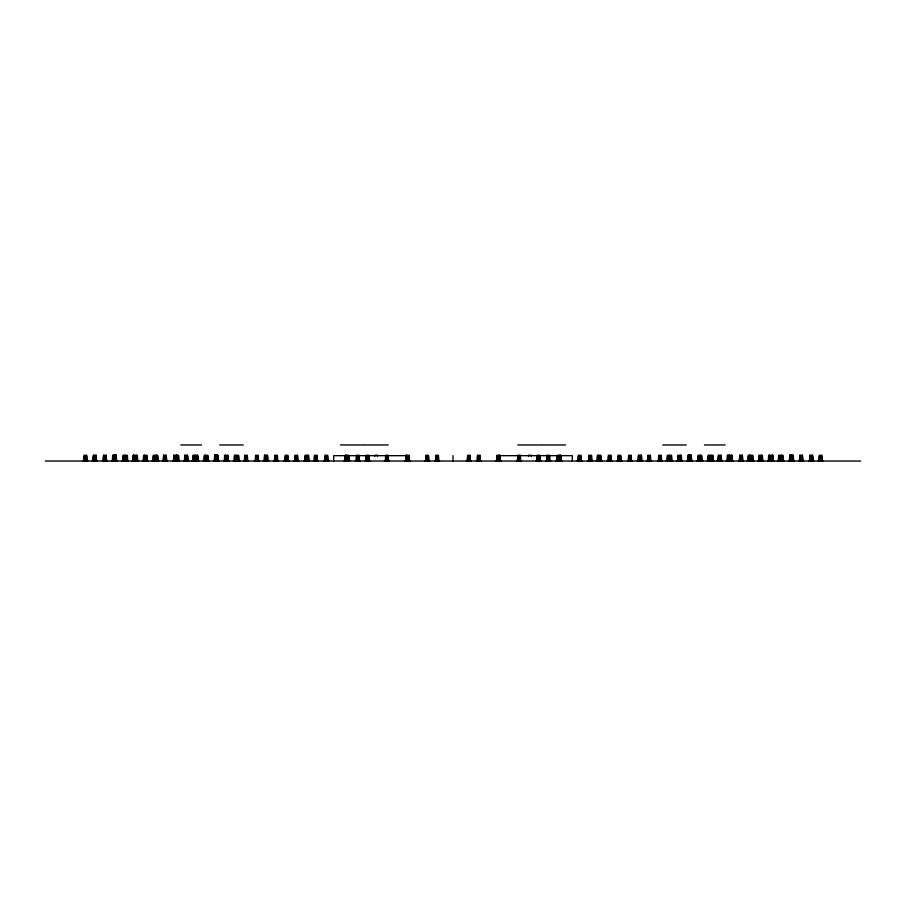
<?xml version="1.0" encoding="UTF-8"?>
<svg xmlns="http://www.w3.org/2000/svg" width="906" height="906" viewBox="0 0 906 906"><rect width="100%" height="100%" fill="white"/><g stroke="black" fill="none" stroke-linecap="round" stroke-linejoin="round"><path stroke-width="1.36" d="M83.862 460.52L84.088 455.254L86.727 455.254L86.965 460.52L87.916 460.69L82.91 460.69L86.965 460.52M93.612 455.254L93.386 460.52L92.163 460.69L97.44 460.69L93.114 460.52L93.352 455.254L96.251 455.254L96.489 460.52M103.692 455.254L103.454 460.52L102.333 460.69L107.508 460.69L106.387 460.52M115.73 455.254L115.957 460.52L117.497 460.69L111.483 460.69L112.435 460.52L112.661 455.254L116.319 455.254M112.854 460.52L112.899 459.467M113.103 460.52L113.341 455.254M111.902 460.69L113.443 460.52L113.454 459.467M113.443 460.52L113.488 459.467M122.786 460.52L123.023 455.254L127.372 455.254L127.599 460.52L128.55 460.69L121.834 460.69L127.599 460.52M124.734 455.254L124.496 460.52L123.544 460.69M133.363 455.254L133.137 460.52L132.027 460.69L138.55 460.69L132.978 460.52L133.205 455.254L137.361 455.254L137.599 460.52M133.397 460.52L133.635 455.254M132.446 460.69L133.828 460.52L133.963 455.254M133.828 460.52L133.884 459.467M134.541 459.467L134.496 460.52L133.544 460.69M143.352 460.52L143.59 455.254L147.01 455.254L147.236 460.52L148.188 460.69L142.401 460.69L147.236 460.52M144.371 455.254L144.133 460.52L143.182 460.69M153.035 460.52L153.273 455.254L157.723 455.254L157.961 460.52L158.912 460.69L152.083 460.69L157.961 460.52M153.782 459.467L153.737 460.52L152.786 460.69M154.903 459.467L154.858 460.52L153.907 460.69M163.601 455.254L163.329 460.52L166.602 460.52L166.24 455.254M163.737 455.254L163.476 460.52L162.378 460.69L167.553 460.69L166.432 460.52L166.251 456.307M174.031 455.254L173.793 460.52L172.582 460.69L179.728 460.69L178.154 460.52L178.018 457.36M174.235 460.52L174.416 456.307M174.394 460.52L174.45 459.467M175.107 459.467L175.062 460.52L173.284 460.69M175.719 459.467L175.673 460.52L174.722 460.69M184.496 460.52L184.733 455.254L187.61 455.254L187.848 460.52L188.799 460.69L183.544 460.69L187.848 460.52M184.971 455.254L184.745 460.52L183.793 460.69M192.74 460.52L192.978 455.254L197.667 455.254L197.904 460.52L191.789 460.69L198.856 460.69L197.825 460.52L197.587 455.254M194.722 460.52L194.949 455.254M205.3 455.254L205.073 460.52L203.137 460.69L209.127 460.69L204.088 460.52L204.314 455.254L207.938 455.254L208.176 460.52M214.813 455.254L214.586 460.52L213.465 460.69L219.059 460.69L217.938 460.52L217.893 459.467M214.835 460.52L215.073 455.254M215.232 455.254L215.005 460.52L213.884 460.69M224.416 460.52L224.654 455.254L228.108 455.254L228.346 460.52L223.465 460.69L229.297 460.69L227.519 460.52L227.474 459.467M225.469 455.254L225.243 460.52L224.292 460.69M234.235 460.52L234.461 455.254L238.629 455.254L238.867 460.52L239.818 460.69L233.284 460.69L238.867 460.52M235.99 455.254L235.764 460.52L234.813 460.69M244.473 460.52L244.699 455.254L247.338 455.254L247.576 460.52L248.527 460.69L243.521 460.69L247.576 460.52M255.367 460.52L255.594 455.254L258.233 455.254L258.47 460.52L259.422 460.69L254.416 460.69L258.47 460.52M264.529 455.254L264.269 460.52L267.836 460.52L267.598 455.254L264.495 455.254M264.96 455.254L264.733 460.52L263.318 460.69L268.788 460.69L267.372 460.52L267.134 455.254M274.518 460.52L274.756 455.254L277.395 455.254L277.621 460.52L278.572 460.69L273.567 460.69L277.621 460.52M285.005 460.52L285.243 455.254L287.882 455.254L288.108 460.52L289.059 460.69L284.054 460.69L288.108 460.52M294.733 460.52L294.971 455.254L297.61 455.254L297.836 460.52L298.787 460.69L293.782 460.69L297.836 460.52M304.858 460.52L305.096 455.254L308.584 455.254L308.821 460.52L303.906 460.69L309.773 460.69L307.961 460.52L307.734 455.254M305.764 459.467L305.718 460.52L304.767 460.69M314.223 460.52L314.45 455.254L317.089 455.254L317.327 460.52L318.278 460.69L313.272 460.69L317.327 460.52M324.824 460.52L325.05 455.254L327.689 455.254L327.915 460.52L328.867 460.69L323.872 460.69L327.915 460.52M345.628 455.254L345.401 460.52L344.11 460.69L349.92 460.69L345.061 460.52L345.299 455.254L348.731 455.254L348.969 460.52M346.103 455.254L345.865 460.52L344.914 460.69M356.228 460.52L356.466 455.254L359.104 455.254L359.331 460.52L360.282 460.69L355.277 460.69L359.331 460.52M365.99 460.52L366.217 455.254L368.855 455.254L369.093 460.52L370.044 460.69L365.039 460.69L369.093 460.52M374.744 456.307L374.801 455.254L377.428 455.254L377.474 456.307M385.424 460.52L385.65 455.254L388.289 455.254L388.515 460.52L389.467 460.69L384.472 460.69L388.515 460.52M406.092 455.254L405.763 460.52L409.331 460.52L409.104 455.254L405.99 455.254M406.466 455.254L406.239 460.52L405.288 460.69M425.65 460.52L425.888 455.254L428.527 455.254L428.753 460.52L429.704 460.69L424.699 460.69L428.753 460.52M435.56 460.52L435.797 455.254L438.425 455.254L438.663 460.52L439.614 460.69L434.608 460.69L438.663 460.52M467.337 460.52L467.575 455.254L470.203 455.254L470.44 460.52L471.392 460.69L466.386 460.69L470.44 460.52M477.247 460.52L477.473 455.254L480.112 455.254L480.35 460.52L481.301 460.69L476.296 460.69L480.35 460.52M497.043 460.52L497.088 459.467M497.19 459.467L497.145 460.52L495.718 460.69L501.188 460.69L500.146 460.52M517.485 460.52L517.711 455.254L520.35 455.254L520.576 460.52L521.528 460.69L516.533 460.69L520.576 460.52M528.526 456.307L528.572 455.254L531.199 455.254L531.256 456.307M536.907 460.52L537.145 455.254L539.783 455.254L540.01 460.52L540.961 460.69L535.956 460.69L540.01 460.52M546.669 460.52L546.896 455.254L549.534 455.254L549.772 460.52L550.723 460.69L545.718 460.69L549.772 460.52M557.031 460.52L557.269 455.254L560.701 455.254L560.939 460.52L556.08 460.69L561.89 460.69L560.599 460.52L560.372 455.254M557.496 460.52L557.643 457.36M557.881 459.467L557.836 460.52L556.544 460.69M578.085 460.52L578.311 455.254L580.95 455.254L581.176 460.52L582.128 460.69L577.133 460.69L581.176 460.52M588.673 460.52L588.911 455.254L591.55 455.254L591.777 460.52L592.728 460.69L587.722 460.69L591.777 460.52M598.266 455.254L598.039 460.52L596.227 460.69L602.094 460.69L597.179 460.52L597.416 455.254L600.905 455.254L601.142 460.52M608.164 460.52L608.39 455.254L611.029 455.254L611.267 460.52L612.218 460.69L607.213 460.69L611.267 460.52M617.892 460.52L618.118 455.254L620.757 455.254L620.995 460.52L621.946 460.69L616.941 460.69L620.995 460.52M628.379 460.52L628.605 455.254L631.244 455.254L631.482 460.52L632.433 460.69L627.428 460.69L631.482 460.52M638.866 455.254L638.594 460.52L637.212 460.69L642.682 460.69L641.267 460.52L641.04 455.254M647.53 460.52L647.767 455.254L650.406 455.254L650.633 460.52L651.584 460.69L646.578 460.69L650.633 460.52M658.424 460.52L658.662 455.254L661.301 455.254L661.527 460.52L662.479 460.69L657.473 460.69L661.527 460.52M667.133 460.52L667.371 455.254L671.539 455.254L671.765 460.52L672.716 460.69L666.182 460.69L671.765 460.52M668.707 459.467L668.662 460.52L667.711 460.69M678.526 459.467L678.481 460.52L676.703 460.69L682.535 460.69L677.654 460.52L677.892 455.254L681.346 455.254L681.584 460.52M688.107 459.467L688.062 460.52L686.941 460.69L692.535 460.69L691.414 460.52L691.187 455.254M688.243 456.307L688.288 455.254M688.311 460.52L688.356 459.467M688.503 456.307L688.549 455.254M688.526 459.467L688.481 460.52L687.36 460.69M688.673 456.307L688.719 455.254M697.824 460.52L698.062 455.254L701.686 455.254L701.912 460.52L696.873 460.69L702.863 460.69L700.927 460.52L700.7 455.254M698.866 459.467L698.82 460.52L697.869 460.69M708.333 455.254L708.096 460.52L714.211 460.69L707.144 460.69L708.175 460.52L708.413 455.254L713.022 455.254L713.26 460.52M710.202 459.467L710.157 460.52L709.205 460.69M718.152 460.52L718.39 455.254L721.267 455.254L721.504 460.52L722.456 460.69L717.201 460.69L721.504 460.52M718.628 455.254L718.401 460.52L717.45 460.69M727.982 457.36L727.846 460.52L726.272 460.69L733.418 460.69L732.207 460.52L731.969 455.254M728.503 460.52L728.549 459.467M728.662 460.52L728.707 459.467M729.602 455.254L729.364 460.52L728.413 460.69M739.76 455.254L739.398 460.52L742.671 460.52L742.399 455.254M739.749 456.307L739.568 460.52L738.447 460.69L743.622 460.69L742.501 460.52L742.263 455.254M748.039 460.52L748.277 455.254L752.727 455.254L752.965 460.52L753.917 460.69L747.088 460.69L752.965 460.52M749.398 455.254L749.16 460.52L748.209 460.69M750.089 455.254L749.862 460.52L748.911 460.69M758.764 460.52L758.99 455.254L762.41 455.254L762.648 460.52L763.599 460.69L757.812 460.69L762.648 460.52M759.681 457.36L759.545 460.52L758.594 460.69M768.401 460.52L768.639 455.254L772.795 455.254L773.022 460.52L767.45 460.69L773.973 460.69L772.863 460.52L772.637 455.254M769.069 460.52L769.398 455.254M769.5 460.52L769.636 457.36M769.806 459.467L769.76 460.52L768.118 460.69M769.975 459.467L769.919 460.52L768.968 460.69M778.401 460.52L778.628 455.254L782.977 455.254L783.214 460.52L784.166 460.69L777.45 460.69L783.214 460.52M780.157 459.467L780.111 460.52L779.16 460.69M789.794 455.254L789.454 460.52L794.517 460.69L788.503 460.69L790.043 460.52L790.27 455.254M789.794 460.52L790.032 455.254M790.519 459.467L790.474 460.52L789.522 460.69M799.851 455.254L799.443 460.52L802.716 460.52L802.49 455.254L799.681 455.254M809.511 460.52L809.749 455.254L812.648 455.254L812.886 460.52L808.56 460.69L813.837 460.69L812.614 460.52L812.388 455.254M810.021 455.254L809.783 460.52L808.832 460.69M819.035 460.52L819.273 455.254L821.912 455.254L822.138 460.52L823.09 460.69L818.084 460.69L822.138 460.52M193.771 460.69L194.801 460.52M405.854 460.52L404.812 460.69L410.282 460.69L408.855 460.52L408.81 459.467M727.552 460.69L729.103 460.52L729.33 454.846M799.613 460.52L798.492 460.69L803.667 460.69L802.546 460.52L802.308 455.254M180.792 444.971L201.551 444.971M219.75 444.971L243.284 444.971M340.463 444.971L364.427 444.971M365.197 444.971L388.198 444.971M517.802 444.971L540.803 444.971M541.573 444.971L565.537 444.971M662.716 444.971L686.25 444.971M704.449 444.971L725.208 444.971M114.349 454.914L115.062 454.846M176.545 454.914L176.897 460.52L178.448 460.69M215.9 454.914L216.613 455.254M690.1 454.914L689.387 455.254M790.938 454.914L791.651 454.914M106.319 455.254L103.511 455.254L103.284 460.52L106.557 460.52L106.149 455.254M163.567 455.254L166.376 455.254M500.01 455.254L496.896 455.254L496.669 460.52L500.237 460.52L499.908 455.254M641.505 455.254L638.402 455.254L638.164 460.52L641.731 460.52L641.471 455.254M739.624 455.254L742.433 455.254M789.681 455.254L793.339 455.254L793.565 460.52M344.676 455.673L333.702 455.673L333.702 461.029M347.813 455.673L366.33 455.673M368.844 455.673L386.885 455.673M387.927 455.673L405.967 455.673M500.033 455.673L518.073 455.673M519.115 455.673L537.156 455.673M539.67 455.673L558.187 455.673M561.324 455.673L572.298 455.673L572.298 461.029M84.043 456.307L86.772 456.307M93.295 456.307L96.296 456.307M103.465 456.307L106.364 456.307M112.616 456.307L116.364 456.307M122.978 456.307L127.418 456.307M133.159 456.307L137.406 456.307M143.544 456.307L147.055 456.307M153.227 456.307L157.78 456.307M163.522 456.307L166.421 456.307M173.714 456.307L178.595 456.307M184.688 456.307L187.655 456.307M192.933 456.307L197.712 456.307M204.269 456.307L207.984 456.307M214.597 456.307L217.916 456.307M224.609 456.307L228.153 456.307M234.416 456.307L238.674 456.307M244.654 456.307L247.383 456.307M255.549 456.307L258.278 456.307M264.45 456.307L267.644 456.307M274.711 456.307L277.44 456.307M285.197 456.307L287.927 456.307M294.926 456.307L297.655 456.307M305.05 456.307L308.629 456.307M314.405 456.307L317.134 456.307M325.005 456.307L327.734 456.307M345.243 456.307L348.787 456.307M356.42 456.307L359.15 456.307M366.171 456.307L368.901 456.307M385.605 456.307L388.334 456.307M405.945 456.307L409.15 456.307M425.843 456.307L428.572 456.307M435.752 456.307L438.481 456.307M467.519 456.307L470.248 456.307M477.428 456.307L480.157 456.307M496.85 456.307L500.055 456.307M517.666 456.307L520.395 456.307M537.099 456.307L539.829 456.307M546.85 456.307L549.58 456.307M557.213 456.307L560.757 456.307M578.266 456.307L580.995 456.307M588.866 456.307L591.595 456.307M597.371 456.307L600.95 456.307M608.345 456.307L611.074 456.307M618.073 456.307L620.803 456.307M628.56 456.307L631.289 456.307M638.356 456.307L641.55 456.307M647.722 456.307L650.451 456.307M658.617 456.307L661.346 456.307M667.326 456.307L671.584 456.307M677.847 456.307L681.391 456.307M688.084 456.307L691.403 456.307M698.016 456.307L701.731 456.307M708.288 456.307L713.067 456.307M718.345 456.307L721.312 456.307M727.405 456.307L732.286 456.307M739.579 456.307L742.478 456.307M748.22 456.307L752.773 456.307M758.945 456.307L762.456 456.307M768.594 456.307L772.841 456.307M778.582 456.307L783.022 456.307M789.636 456.307L793.384 456.307M799.636 456.307L802.535 456.307M809.704 456.307L812.705 456.307M819.228 456.307L821.957 456.307M83.998 457.36L86.817 457.36M93.25 457.36L96.342 457.36M103.42 457.36L106.421 457.36M112.571 457.36L116.41 457.36M122.922 457.36L127.463 457.36M133.114 457.36L137.463 457.36M143.499 457.36L147.1 457.36M153.182 457.36L157.825 457.36M163.51 457.36L166.466 457.36M173.669 457.36L178.641 457.36M184.643 457.36L187.701 457.36M192.887 457.36L197.757 457.36M204.224 457.36L208.029 457.36M214.552 457.36L217.961 457.36M224.563 457.36L228.199 457.36M234.371 457.36L238.72 457.36M244.609 457.36L247.429 457.36M255.503 457.36L258.335 457.36M264.405 457.36L267.689 457.36M274.665 457.36L277.485 457.36M285.152 457.36L287.972 457.36M294.88 457.36L297.7 457.36M304.994 457.36L308.674 457.36M314.359 457.36L317.179 457.36M324.96 457.36L327.779 457.36M345.197 457.36L348.833 457.36M356.375 457.36L359.195 457.36M366.126 457.36L368.957 457.36M385.56 457.36L388.38 457.36M405.899 457.36L409.195 457.36M425.797 457.36L428.617 457.36M435.695 457.36L438.527 457.36M467.473 457.36L470.305 457.36M477.383 457.36L480.203 457.36M496.805 457.36L500.101 457.36M517.62 457.36L520.44 457.36M537.043 457.36L539.874 457.36M546.805 457.36L549.625 457.36M557.167 457.36L560.803 457.36M578.221 457.36L581.04 457.36M588.821 457.36L591.641 457.36M597.326 457.36L601.006 457.36M608.3 457.36L611.12 457.36M618.028 457.36L620.848 457.36M628.515 457.36L631.335 457.36M638.311 457.36L641.595 457.36M647.665 457.36L650.497 457.36M658.571 457.36L661.391 457.36M667.28 457.36L671.629 457.36M677.801 457.36L681.437 457.36M688.039 457.36L691.448 457.36M697.971 457.36L701.776 457.36M708.243 457.36L713.113 457.36M718.299 457.36L721.357 457.36M727.359 457.36L732.331 457.36M739.534 457.36L742.49 457.36M748.175 457.36L752.818 457.36M758.9 457.36L762.501 457.36M768.537 457.36L772.886 457.36M778.537 457.36L783.078 457.36M789.59 457.36L793.43 457.36M799.579 457.36L802.58 457.36M809.658 457.36L812.75 457.36M819.183 457.36L822.002 457.36M83.952 458.413L86.863 458.413M93.205 458.413L96.387 458.413M103.375 458.413L106.466 458.413M112.525 458.413L116.455 458.413M122.876 458.413L127.508 458.413M133.069 458.413L137.508 458.413M143.454 458.413L147.146 458.413M153.137 458.413L157.871 458.413M163.465 458.413L166.511 458.413M173.624 458.413L178.686 458.413M184.597 458.413L187.746 458.413M192.842 458.413L197.814 458.413M204.178 458.413L208.074 458.413M214.507 458.413L218.006 458.413M224.518 458.413L228.244 458.413M234.326 458.413L238.776 458.413M244.563 458.413L247.474 458.413M255.458 458.413L258.38 458.413M264.359 458.413L267.734 458.413M274.62 458.413L277.53 458.413M285.096 458.413L288.017 458.413M294.835 458.413L297.746 458.413M304.948 458.413L308.72 458.413M314.314 458.413L317.225 458.413M324.914 458.413L327.825 458.413M345.152 458.413L348.878 458.413M356.33 458.413L359.24 458.413M366.081 458.413L369.002 458.413M385.514 458.413L388.425 458.413M405.854 458.413L409.24 458.413M425.752 458.413L428.663 458.413M435.65 458.413L438.572 458.413M467.428 458.413L470.35 458.413M477.337 458.413L480.248 458.413M496.76 458.413L500.146 458.413M517.575 458.413L520.486 458.413M536.998 458.413L539.919 458.413M546.76 458.413L549.67 458.413M557.122 458.413L560.848 458.413M578.175 458.413L581.086 458.413M588.775 458.413L591.686 458.413M597.28 458.413L601.052 458.413M608.254 458.413L611.165 458.413M617.983 458.413L620.904 458.413M628.47 458.413L631.38 458.413M638.266 458.413L641.641 458.413M647.62 458.413L650.542 458.413M658.526 458.413L661.437 458.413M667.224 458.413L671.674 458.413M677.756 458.413L681.482 458.413M687.994 458.413L691.493 458.413M697.926 458.413L701.822 458.413M708.186 458.413L713.158 458.413M718.254 458.413L721.403 458.413M727.314 458.413L732.376 458.413M739.489 458.413L742.535 458.413M748.13 458.413L752.863 458.413M758.854 458.413L762.546 458.413M768.492 458.413L772.931 458.413M778.492 458.413L783.124 458.413M789.545 458.413L793.475 458.413M799.534 458.413L802.625 458.413M809.613 458.413L812.795 458.413M819.137 458.413L822.048 458.413M83.907 459.467L86.908 459.467M93.159 459.467L96.432 459.467M103.329 459.467L106.512 459.467M112.48 459.467L116.5 459.467M122.831 459.467L124.337 459.467M124.541 459.467L127.553 459.467M133.023 459.467L137.553 459.467M143.397 459.467L147.191 459.467M153.08 459.467L157.916 459.467M163.408 459.467L166.557 459.467M173.578 459.467L178.731 459.467M184.552 459.467L187.802 459.467M192.797 459.467L197.859 459.467M204.133 459.467L208.12 459.467M214.462 459.467L218.063 459.467M224.462 459.467L228.301 459.467M234.28 459.467L238.822 459.467M244.518 459.467L247.519 459.467M255.413 459.467L258.425 459.467M264.314 459.467L267.78 459.467M274.575 459.467L277.576 459.467M285.05 459.467L288.063 459.467M294.778 459.467L297.791 459.467M304.903 459.467L308.765 459.467M314.269 459.467L317.281 459.467M324.869 459.467L327.87 459.467M345.107 459.467L348.923 459.467M356.273 459.467L359.286 459.467M366.035 459.467L369.048 459.467M385.469 459.467L388.47 459.467M405.809 459.467L409.286 459.467M425.695 459.467L428.708 459.467M435.605 459.467L438.617 459.467M467.383 459.467L470.395 459.467M477.292 459.467L480.305 459.467M496.715 459.467L500.191 459.467M517.53 459.467L520.531 459.467M536.952 459.467L539.965 459.467M546.714 459.467L549.727 459.467M557.077 459.467L560.893 459.467M578.13 459.467L581.131 459.467M588.719 459.467L591.731 459.467M597.235 459.467L601.097 459.467M608.209 459.467L611.222 459.467M617.937 459.467L620.95 459.467M628.424 459.467L631.425 459.467M638.22 459.467L641.686 459.467M647.575 459.467L650.587 459.467M658.481 459.467L661.482 459.467M667.178 459.467L671.72 459.467M677.699 459.467L681.538 459.467M687.937 459.467L691.538 459.467M697.88 459.467L701.867 459.467M708.141 459.467L713.203 459.467M718.198 459.467L721.448 459.467M727.269 459.467L732.422 459.467M739.443 459.467L742.592 459.467M748.084 459.467L752.92 459.467M758.809 459.467L762.603 459.467M768.447 459.467L772.977 459.467M778.447 459.467L781.459 459.467M781.663 459.467L783.169 459.467M789.5 459.467L793.52 459.467M799.488 459.467L802.671 459.467M809.568 459.467L812.841 459.467M819.092 459.467L822.093 459.467M112.435 460.52L116.546 460.52L116.206 455.254M45.3 461.029L860.7 461.029M792.512 459.467L792.557 460.52L794.098 460.69M782.456 460.69L781.504 460.52L781.266 455.254M772.116 459.467L772.172 460.52L773.554 460.69M772.456 460.69L771.504 460.52L771.459 459.467M762.818 460.69L761.867 460.52L761.629 455.254M753.214 460.69L752.263 460.52L752.218 459.467M752.093 460.69L751.142 460.52L751.097 459.467M732.716 460.69L730.938 460.52L730.893 459.467M731.278 460.69L730.327 460.52L730.281 459.467M722.207 460.69L721.255 460.52L721.029 455.254M711.199 460.52L712.229 460.69M692.116 460.69L690.995 460.52L690.768 455.254M681.708 460.69L680.757 460.52L680.531 455.254M671.187 460.69L670.236 460.52L670.01 455.254M601.233 460.69L600.282 460.52L600.236 459.467M561.086 460.69L560.135 460.52L559.897 455.254M500.712 460.69L499.761 460.52L499.534 455.254M349.456 460.69L348.164 460.52L348.119 459.467M238.289 460.69L237.338 460.52L237.293 459.467M218.64 460.69L217.519 460.52L217.474 459.467M208.131 460.69L207.18 460.52L207.134 459.467M196.795 460.69L195.843 460.52L195.798 459.467M188.55 460.69L187.599 460.52L187.372 455.254M177.587 460.69L176.636 460.52L176.398 455.254M157.791 460.69L156.84 460.52L156.602 455.254M157.089 460.69L156.138 460.52L155.911 455.254M147.406 460.69L146.455 460.52L146.319 457.36M137.882 460.69L136.24 460.52L136.194 459.467M137.032 460.69L136.081 460.52L136.025 459.467M126.84 460.69L125.889 460.52L125.843 459.467M116.478 460.69L115.526 460.52L115.481 459.467M97.169 460.69L96.217 460.52L95.979 455.254M793.101 459.467L793.146 460.52M792.659 455.254L792.897 460.52M792.546 459.467L792.659 460.52M772.365 455.254L772.603 460.52M772.037 455.254L772.263 460.52M731.584 456.307L731.765 460.52M731.55 459.467L731.606 460.52M711.051 455.254L711.278 460.52M690.927 455.254L691.165 460.52M408.912 459.467L408.957 460.52M348.357 457.36L348.504 460.52M217.712 455.254L217.757 456.307M217.451 455.254L217.497 456.307M217.644 459.467L217.689 460.52M217.281 455.254L217.327 456.307M177.451 459.467L177.497 460.52M177.293 459.467L177.338 460.52M136.602 455.254L136.931 460.52M136.364 457.36L136.5 460.52M115.968 455.254L116.206 460.52M453 455.673L453 461.029M173.759 455.254L173.533 460.52L178.776 460.52L178.55 455.254L173.759 455.254M214.643 455.254L214.416 460.52L218.108 460.52L217.87 455.254L214.643 455.254M688.13 455.254L687.892 460.52L691.584 460.52L691.357 455.254L688.13 455.254M727.45 455.254L727.224 460.52L732.467 460.52L732.241 455.254L727.45 455.254"/></g></svg>
